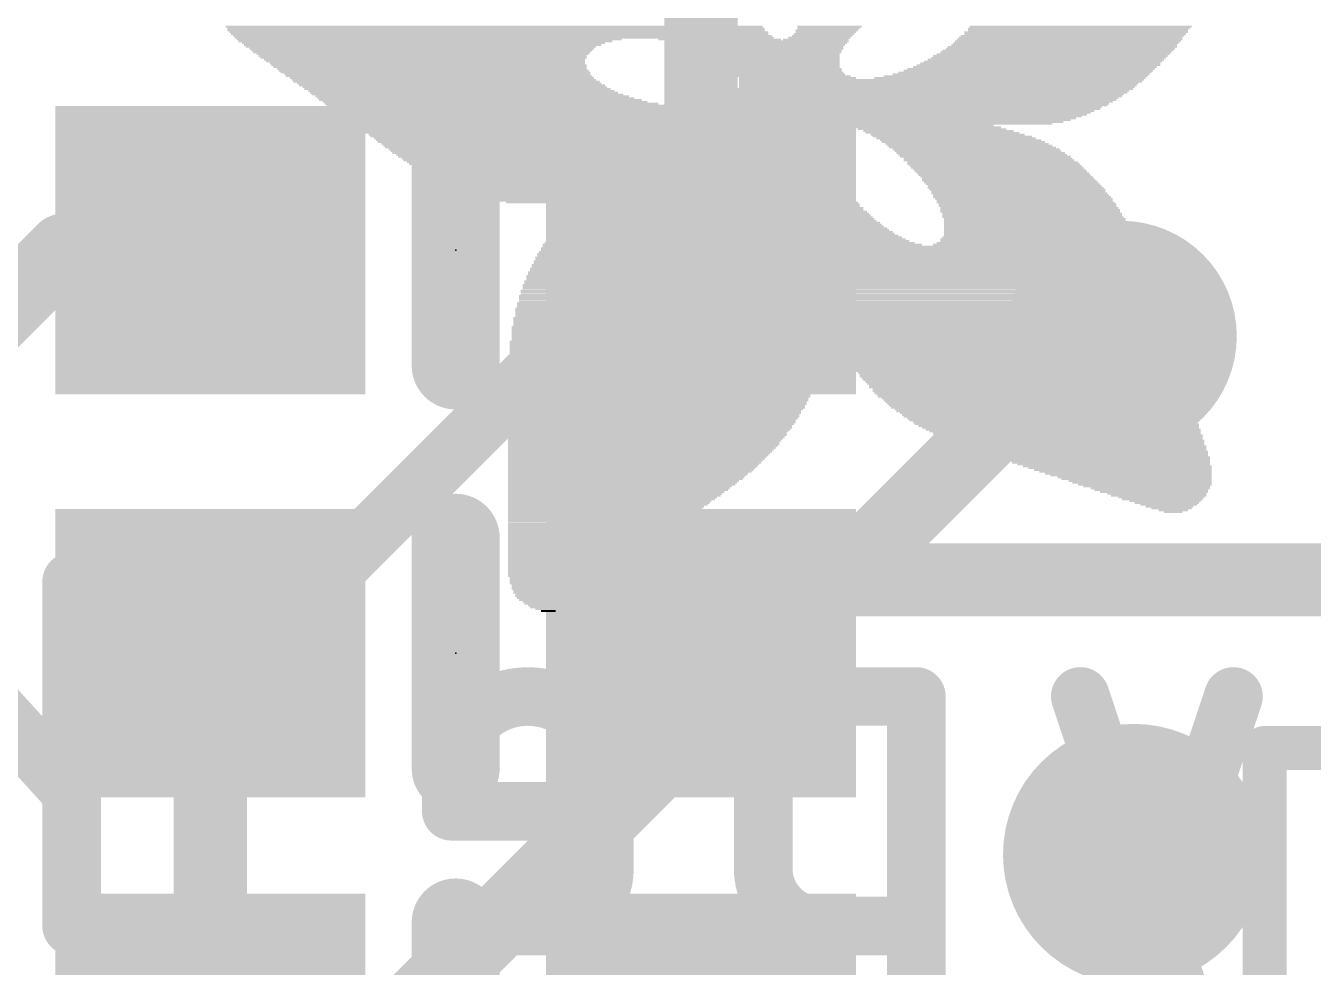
# Model space of a CAD drawing. Extents: x -0.1 to 25.5, y -0.1 to 17.9.
# Drawn here: x 16.354 to 20.815, y 11.23 to 14.494 of the extents above; entities that cross this region are included whole.
import ezdxf

# ---------------------------------------------------------------- set-up
doc = ezdxf.new("R2010")
doc.units = 0
for name, color, linetype in [('1', 12, 'CONTINUOUS'), ('16', 5, 'CONTINUOUS'), ('18', 110, 'CONTINUOUS'), ('21', 40, 'CONTINUOUS'), ('22', 6, 'CONTINUOUS'), ('23', 53, 'CONTINUOUS')]:
    doc.layers.add(name, color=color, linetype=linetype)

# ---------------------------------------------------------------- blocks, each defined once
blk = doc.blocks.new('RECT')
blk.add_solid([(-0.5, -0.5), (0.5, -0.5), (-0.5, 0.5), (0.5, 0.5)])
blk = doc.blocks.new('ROUNDV')
at = {"const_width": 0.5}
blk.add_lwpolyline([(0, -0.25, 1), (0, 0.25, 1), (0, -0.25)], format="xyb", dxfattribs=at)

msp = doc.modelspace()

# ---------------------------------------------------------------- linework, layer by layer
at = {"layer": '1'}
for points, const_width in [([(18.6935, 15.0495), (18.6935, 13.716)], 0.254), ([(16.4855, 13.716), (15.279, 12.5095)], 0.254), ([(16.4855, 13.716), (16.9935, 13.716)], 0.254), ([(18.6935, 13.716), (18.5339, 13.716)], 0.254), ([(18.5339, 13.716), (17.1369, 12.319)], 0.2032), ([(18.6935, 13.716), (18.9919, 13.4176)], 0.2032), ([(18.9919, 13.4176), (20.1498, 13.4176)], 0.2032), ([(18.9475, 12.573), (18.6935, 12.319)], 0.254), ([(21.2862, 12.573), (18.9475, 12.573)], 0.254), ([(16.9935, 10.9855), (16.9935, 12.319)], 0.254), ([(16.9935, 12.319), (17.1369, 12.319)], 0.2032)]:
    msp.add_lwpolyline(points, dxfattribs=dict(at, const_width=const_width))
for points, const_width in [([(16.4855, 13.7795, 1), (16.4855, 13.6525)], 0.127), ([(16.5304, 13.6711, 1), (16.4406, 13.7609)], 0.127), ([(16.9935, 13.6525, 1), (16.9935, 13.7795)], 0.127), ([(18.5339, 13.7795, 1), (18.5339, 13.6525)], 0.127), ([(18.6935, 13.6525, 1), (18.6935, 13.7795)], 0.127), ([(18.5698, 13.6801, 1), (18.498, 13.7519)], 0.1016), ([(18.7294, 13.7519, 1), (18.6576, 13.6801)], 0.1016), ([(18.63, 13.716, 1), (18.757, 13.716)], 0.127), ([(18.9919, 13.4684, 1), (18.9919, 13.3668)], 0.1016), ([(20.1498, 13.3668, 1), (20.1498, 13.4684)], 0.1016), ([(18.956, 13.3816, 1), (19.0279, 13.4535)], 0.1016), ([(18.9475, 12.6365, 1), (18.9475, 12.5095)], 0.127), ([(18.9924, 12.5281, 1), (18.9026, 12.6179)], 0.127), ([(17.057, 12.319, 1), (16.93, 12.319)], 0.127), ([(16.9935, 12.3698, 1), (16.9935, 12.2682)], 0.1016), ([(17.101, 12.3549, 1), (17.1728, 12.2831)], 0.1016), ([(17.1369, 12.2682, 1), (17.1369, 12.3698)], 0.1016), ([(18.6486, 12.3639, 1), (18.7384, 12.2741)], 0.127)]:
    msp.add_lwpolyline(points, format="xyb", dxfattribs=dict(at, const_width=const_width))
at = {"layer": '16', "const_width": 0.254}
for points in [[(20.0216, 13.4176), (16.2473, 9.6433)], [(20.0216, 13.4176), (20.1498, 13.4176)]]:
    msp.add_lwpolyline(points, dxfattribs=at)
at = {"layer": '16', "const_width": 0.127}
for points in [[(20.0216, 13.4811, 1), (20.0216, 13.3541)], [(20.0665, 13.3727, 1), (19.9767, 13.4625)], [(20.1498, 13.3541, 1), (20.1498, 13.4811)]]:
    msp.add_lwpolyline(points, format="xyb", dxfattribs=at)
at = {"layer": '21'}
for points, const_width in [([(22.86, 13.24, 1), (22.86, 17.24, 1), (22.86, 13.24)], 0.2032), ([(17.9197, 14.116, 1), (17.7673, 14.116)], 0.1524), ([(17.7673, 13.316, 1), (17.9197, 13.316)], 0.1524), ([(17.9197, 12.719, 1), (17.7673, 12.719)], 0.1524), ([(20.6841, 11.99, 1), (20.6079, 11.99)], 0.0762), ([(20.646, 12.0281, 1), (20.646, 11.9519)], 0.0762), ([(17.7673, 11.919, 1), (17.9197, 11.919)], 0.1524), ([(17.9197, 11.3855, 1), (17.7673, 11.3855)], 0.1524)]:
    msp.add_lwpolyline(points, format="xyb", dxfattribs=dict(at, const_width=const_width))
for points, const_width in [([(17.8435, 13.316), (17.8435, 14.116)], 0.3048), ([(17.8435, 11.919), (17.8435, 12.719)], 0.3048), ([(20.646, 10.79), (20.646, 11.99)], 0.1524), ([(20.646, 11.99), (23.246, 11.99)], 0.1524), ([(17.8435, 11.3855), (17.8435, 10.5855)], 0.3048)]:
    msp.add_lwpolyline(points, dxfattribs=dict(at, const_width=const_width))
at = {"layer": '22', "const_width": 0.2032}
for points in [[(15.8499, 12.5667), (16.5131, 11.8371)], [(16.5131, 11.3728), (16.5131, 12.5667)], [(19.4395, 12.1687), (19.1079, 12.1687)], [(19.4395, 10.9749), (19.4395, 12.1687)], [(20.4056, 10.9749), (20.0077, 12.1687)], [(20.5383, 12.1687), (20.273, 11.3728)], [(18.9089, 11.9698), (18.9089, 11.5718)], [(17.8284, 11.9034), (17.8284, 11.7708)], [(18.3589, 11.5718), (18.3589, 11.9034)], [(17.8284, 11.7708), (18.3589, 11.7708)], [(17.8284, 11.3728), (18.16, 11.3728)], [(19.1079, 11.3728), (19.4395, 11.3728)]]:
    msp.add_lwpolyline(points, dxfattribs=at)
at = {"layer": '22'}
for points, const_width in [([(16.5639, 12.5667, 1), (16.4623, 12.5667)], 0.1016), ([(18.3589, 11.9034, 1), (17.8284, 11.9034)], 0.2032), ([(19.1079, 12.1687, 0.4142), (18.9089, 11.9698)], 0.2032), ([(19.1079, 12.2195, 1), (19.1079, 12.1179)], 0.1016), ([(19.1079, 12.1179, 1), (19.1079, 12.2195)], 0.1016), ([(19.4903, 12.1687, 1), (19.3887, 12.1687)], 0.1016), ([(19.4395, 12.1179, 1), (19.4395, 12.2195)], 0.1016), ([(20.0559, 12.1848, 1), (19.9595, 12.1527)], 0.1016), ([(20.5864, 12.1527, 1), (20.4901, 12.1848)], 0.1016), ([(18.9597, 11.9698, 1), (18.8581, 11.9698)], 0.1016), ([(17.8792, 11.9034, 1), (17.7776, 11.9034)], 0.1016), ([(18.4097, 11.9034, 1), (18.3081, 11.9034)], 0.1016), ([(18.8581, 11.9698, 1), (18.9597, 11.9697)], 0.1016), ([(16.4755, 11.8029, 1), (16.5507, 11.8713)], 0.1016), ([(17.7776, 11.9034, 1), (17.8792, 11.9034)], 0.1016), ([(18.3081, 11.9034, 1), (18.4097, 11.9034)], 0.1016), ([(17.8284, 11.8216, 1), (17.8284, 11.72)], 0.1016), ([(18.3589, 11.72, 1), (18.3589, 11.8216)], 0.1016), ([(17.7776, 11.7708, 1), (17.8792, 11.7708)], 0.1016), ([(18.16, 11.3728, 0.4142), (18.3589, 11.5718)], 0.2032), ([(18.4097, 11.5718, 1), (18.3081, 11.5718)], 0.1016), ([(18.9089, 11.5718, 0.4142), (19.1079, 11.3728)], 0.2032), ([(18.9597, 11.5718, 1), (18.8581, 11.5718)], 0.1016), ([(18.3081, 11.5718, 1), (18.4097, 11.5718)], 0.1016), ([(18.8581, 11.5718, 1), (18.9597, 11.5718)], 0.1016), ([(17.8284, 11.4237, 1), (17.8284, 11.322)], 0.1016), ([(18.16, 11.4237, 1), (18.16, 11.322)], 0.1016), ([(18.16, 11.322, 1), (18.16, 11.4237)], 0.1016), ([(19.1079, 11.4237, 1), (19.1079, 11.322)], 0.1016), ([(19.1079, 11.322, 1), (19.1079, 11.4237)], 0.1016), ([(19.4395, 11.322, 1), (19.4395, 11.4237)], 0.1016), ([(16.4623, 11.3728, 1), (16.5639, 11.3728)], 0.1016), ([(20.2248, 11.3889, 1), (20.3212, 11.3568)], 0.1016)]:
    msp.add_lwpolyline(points, format="xyb", dxfattribs=dict(at, const_width=const_width))
at = {"layer": '23'}
for p in [(17.8435, 13.716), (17.8435, 12.319)]:
    msp.add_point(p, dxfattribs=at)

# ---------------------------------------------------------------- block references
at = {"layer": '1', "xscale": 1.075, "rotation": 180}
for p in [(16.9935, 13.716), (18.6935, 13.716), (16.9935, 12.319), (18.6935, 12.319)]:
    msp.add_blockref('RECT', p, dxfattribs=at)
at = {"layer": '1', "xscale": 1.075}
for p in [(16.9935, 10.9855), (18.6935, 10.9855)]:
    msp.add_blockref('RECT', p, dxfattribs=at)
at = {"layer": '18'}
for p, xscale, yscale in [((20.1498, 13.4176), 0.8001, 0.8001), ((20.1498, 13.4176), 0.8001, 0.8001), ((20.193, 11.6205), 0.9064, 0.9064), ((20.193, 11.6205), 0.9064, 0.9064)]:
    msp.add_blockref('ROUNDV', p, dxfattribs=dict(at, xscale=xscale, yscale=yscale))
at = {"layer": '22', "rotation": 180}
for p, xscale, yscale in [((17.9769, 14.4907), 1.8605, 0.0064), ((17.9832, 14.4844), 1.8606, 0.0063), ((17.9832, 14.478), 1.8606, 0.0064), ((17.9928, 14.4717), 1.8669, 0.0063), ((17.9959, 14.4653), 1.8606, 0.0064), ((18.0054, 14.459), 1.8669, 0.0063), ((18.0117, 14.4526), 1.8669, 0.0064), ((19.104, 14.4526), 0.2159, 0.0064), ((19.1135, 14.459), 0.2096, 0.0063), ((19.1198, 14.4653), 0.2095, 0.0064), ((19.1262, 14.4717), 0.2096, 0.0063), ((19.1294, 14.478), 0.2159, 0.0064), ((19.1389, 14.4907), 0.2222, 0.0064), ((19.1358, 14.4844), 0.2159, 0.0063), ((19.974, 14.4526), 0.7747, 0.0064), ((19.9803, 14.459), 0.7747, 0.0063), ((19.993, 14.4717), 0.7747, 0.0063), ((19.9898, 14.4653), 0.7684, 0.0064), ((20.0025, 14.4844), 0.7684, 0.0063), ((19.9993, 14.478), 0.762, 0.0064), ((20.0089, 14.4907), 0.7683, 0.0064), ((17.7515, 14.4463), 1.3335, 0.0063), ((17.7387, 14.4399), 1.2954, 0.0064), ((17.7324, 14.4336), 1.2573, 0.0063), ((17.7292, 14.4272), 1.2382, 0.0064), ((17.7229, 14.4209), 1.2129, 0.0063), ((17.726, 14.4145), 1.1938, 0.0064), ((17.7261, 14.4082), 1.1811, 0.0063), ((18.7579, 14.4463), 0.4254, 0.0063), ((18.8976, 14.4399), 0.616, 0.0064), ((18.9103, 14.4336), 0.5778, 0.0063), ((18.9199, 14.4272), 0.5461, 0.0064), ((18.9293, 14.4209), 0.5143, 0.0063), ((18.9357, 14.4145), 0.5016, 0.0064), ((18.9421, 14.4082), 0.4763, 0.0063), ((19.0913, 14.4463), 0.2286, 0.0063), ((19.9294, 14.4082), 0.8001, 0.0063), ((19.939, 14.4145), 0.7938, 0.0064), ((19.9454, 14.4209), 0.7937, 0.0063), ((19.9517, 14.4272), 0.781, 0.0064), ((19.9581, 14.4336), 0.7811, 0.0063), ((19.9644, 14.4399), 0.781, 0.0064), ((19.9708, 14.4463), 0.7811, 0.0063), ((17.726, 14.4018), 1.1684, 0.0064), ((17.7292, 14.3955), 1.1494, 0.0063), ((17.7292, 14.3891), 1.1366, 0.0064), ((17.7324, 14.3828), 1.1303, 0.0063), ((17.7355, 14.3764), 1.1113, 0.0064), ((17.7387, 14.3701), 1.1049, 0.0063), ((17.7451, 14.3637), 1.0922, 0.0064), ((18.9484, 14.4018), 0.4636, 0.0064), ((18.9548, 14.3955), 0.4381, 0.0063), ((18.9579, 14.3891), 0.4318, 0.0064), ((18.9642, 14.3828), 0.4191, 0.0063), ((18.9706, 14.3764), 0.4064, 0.0064), ((18.9738, 14.3701), 0.4, 0.0063), ((18.9802, 14.3637), 0.3873, 0.0064), ((19.8692, 14.3637), 0.8319, 0.0064), ((19.8787, 14.3701), 0.8255, 0.0063), ((19.8882, 14.3764), 0.8192, 0.0064), ((19.8977, 14.3828), 0.8128, 0.0063), ((19.9041, 14.3891), 0.8128, 0.0064), ((19.9136, 14.3955), 0.8064, 0.0063), ((19.9231, 14.4018), 0.8001, 0.0064), ((17.7514, 14.3574), 1.0922, 0.0063), ((17.7546, 14.351), 1.0858, 0.0064), ((17.761, 14.3447), 1.0731, 0.0063), ((17.7673, 14.3383), 1.0732, 0.0064), ((17.7736, 14.332), 1.0731, 0.0063), ((17.78, 14.3256), 1.0604, 0.0064), ((17.7864, 14.3193), 1.0605, 0.0063), ((18.9833, 14.3574), 0.381, 0.0063), ((18.9865, 14.351), 0.3746, 0.0064), ((18.9929, 14.3447), 0.3747, 0.0063), ((18.9961, 14.3383), 0.3683, 0.0064), ((18.9992, 14.332), 0.3746, 0.0063), ((19.0055, 14.3256), 0.3747, 0.0064), ((19.0151, 14.3193), 0.3937, 0.0063), ((19.7834, 14.3193), 0.9144, 0.0063), ((19.8025, 14.3256), 0.889, 0.0064), ((19.8152, 14.332), 0.8763, 0.0063), ((19.8279, 14.3383), 0.8636, 0.0064), ((19.8374, 14.3447), 0.8572, 0.0063), ((19.8501, 14.351), 0.8446, 0.0064), ((19.8628, 14.3574), 0.8446, 0.0063), ((17.7959, 14.3129), 1.0541, 0.0064), ((17.8023, 14.3066), 1.0541, 0.0063), ((17.8117, 14.3002), 1.0605, 0.0064), ((17.8212, 14.2939), 1.0541, 0.0063), ((17.8308, 14.2875), 1.0604, 0.0064), ((17.8404, 14.2812), 1.0541, 0.0063), ((17.8498, 14.2748), 1.0605, 0.0064), ((19.504, 14.2748), 1.3716, 0.0064), ((19.0278, 14.3129), 0.4064, 0.0064), ((19.5263, 14.3066), 1.4033, 0.0063), ((19.5231, 14.3002), 1.397, 0.0064), ((19.5168, 14.2939), 1.3843, 0.0063), ((19.5104, 14.2812), 1.3716, 0.0063), ((19.5136, 14.2875), 1.3779, 0.0064), ((19.7644, 14.3129), 0.9398, 0.0064), ((17.8626, 14.2685), 1.0605, 0.0063), ((17.8721, 14.2621), 1.0668, 0.0064), ((17.8848, 14.2558), 1.0795, 0.0063), ((17.9007, 14.2494), 1.0859, 0.0064), ((17.9134, 14.2431), 1.0985, 0.0063), ((17.9292, 14.2367), 1.1176, 0.0064), ((17.9451, 14.2304), 1.124, 0.0063), ((19.4374, 14.2304), 1.3653, 0.0063), ((19.4501, 14.2367), 1.3653, 0.0064), ((19.4627, 14.2431), 1.3525, 0.0063), ((19.4723, 14.2494), 1.3589, 0.0064), ((19.4818, 14.2558), 1.3526, 0.0063), ((19.4914, 14.2621), 1.3589, 0.0064), ((19.4977, 14.2685), 1.3589, 0.0063), ((17.9673, 14.224), 1.1557, 0.0064), ((17.9959, 14.2177), 1.2002, 0.0063), ((18.7452, 14.2113), 2.6734, 0.0064), ((18.7452, 14.205), 2.6606, 0.0063), ((18.7421, 14.1986), 2.6289, 0.0064), ((18.7388, 14.1923), 2.6099, 0.0063), ((18.7388, 14.1859), 2.5845, 0.0064), ((19.3897, 14.2177), 1.4224, 0.0063), ((19.4152, 14.224), 1.3843, 0.0064), ((18.7325, 14.1796), 2.559, 0.0063), ((18.7262, 14.1732), 2.5337, 0.0064), ((18.723, 14.1669), 2.5019, 0.0063), ((18.7135, 14.1605), 2.4701, 0.0064), ((18.6975, 14.1542), 2.4257, 0.0063), ((18.6023, 14.1478), 2.2098, 0.0064), ((18.3325, 14.1415), 1.6573, 0.0063), ((19.4723, 14.1415), 0.5207, 0.0063), ((18.3293, 14.1351), 1.6383, 0.0064), ((18.3325, 14.1288), 1.6193, 0.0063), ((18.3325, 14.1224), 1.6065, 0.0064), ((18.3388, 14.1161), 1.5938, 0.0063), ((18.3388, 14.1097), 1.5812, 0.0064), ((18.3452, 14.1034), 1.5685, 0.0063), ((18.2245, 14.097), 1.3144, 0.0064), ((19.0246, 14.097), 0.2096, 0.0064), ((19.4945, 14.1351), 0.5144, 0.0064), ((19.5168, 14.1288), 0.5207, 0.0063), ((19.5294, 14.1224), 0.5334, 0.0064), ((19.5485, 14.1161), 0.5334, 0.0063), ((19.5644, 14.1097), 0.5525, 0.0064), ((19.577, 14.1034), 0.5525, 0.0063), ((19.5929, 14.097), 0.5588, 0.0064), ((18.2182, 14.0907), 1.2891, 0.0063), ((18.2182, 14.0843), 1.2637, 0.0064), ((18.2182, 14.078), 1.2509, 0.0063), ((18.215, 14.0716), 1.2319, 0.0064), ((18.2182, 14.0653), 1.2129, 0.0063), ((18.2182, 14.0589), 1.2001, 0.0064), ((18.2182, 14.0526), 1.1875, 0.0063), ((19.031, 14.0907), 0.1969, 0.0063), ((19.031, 14.0843), 0.1841, 0.0064), ((19.0373, 14.078), 0.1842, 0.0063), ((19.0373, 14.0716), 0.1842, 0.0064), ((19.0405, 14.0653), 0.1778, 0.0063), ((19.0405, 14.0589), 0.1778, 0.0064), ((19.0436, 14.0526), 0.1715, 0.0063), ((19.6025, 14.0907), 0.5651, 0.0063), ((19.6151, 14.0843), 0.5651, 0.0064), ((19.6247, 14.078), 0.5715, 0.0063), ((19.6342, 14.0716), 0.5778, 0.0064), ((19.6469, 14.0653), 0.5778, 0.0063), ((19.6532, 14.0589), 0.5779, 0.0064), ((19.6628, 14.0526), 0.5842, 0.0063), ((18.2213, 14.0462), 1.1684, 0.0064), ((18.2214, 14.0399), 1.1557, 0.0063), ((18.2245, 14.0335), 1.1366, 0.0064), ((18.2245, 14.0272), 1.124, 0.0063), ((18.2277, 14.0208), 1.1049, 0.0064), ((18.2277, 14.0145), 1.0922, 0.0063), ((18.2309, 14.0081), 1.0731, 0.0064), ((19.0468, 14.0462), 0.1778, 0.0064), ((19.0468, 14.0399), 0.1778, 0.0063), ((19.0468, 14.0335), 0.1778, 0.0064), ((19.0468, 14.0272), 0.1778, 0.0063), ((19.05, 14.0208), 0.1842, 0.0064), ((19.05, 14.0145), 0.1842, 0.0063), ((19.0532, 14.0081), 0.1905, 0.0064), ((19.6691, 14.0462), 0.5842, 0.0064), ((19.6787, 14.0399), 0.5905, 0.0063), ((19.6913, 14.0272), 0.5905, 0.0063), ((19.6882, 14.0335), 0.5842, 0.0064), ((19.7041, 14.0208), 0.5905, 0.0064), ((19.7073, 14.0145), 0.5969, 0.0063), ((19.7136, 14.0081), 0.5969, 0.0064), ((18.234, 14.0018), 1.0668, 0.0063), ((18.2372, 13.9954), 1.0478, 0.0064), ((18.2372, 13.9891), 1.035, 0.0063), ((18.2404, 13.9827), 1.016, 0.0064), ((18.2468, 13.9764), 1.0033, 0.0063), ((18.2499, 13.97), 0.9842, 0.0064), ((18.2531, 13.9637), 0.9652, 0.0063), ((19.0595, 13.9827), 0.2032, 0.0064), ((19.0595, 13.9764), 0.2032, 0.0063), ((19.0627, 13.97), 0.2096, 0.0064), ((19.0532, 14.0018), 0.1905, 0.0063), ((19.0564, 13.9954), 0.1969, 0.0064), ((19.0564, 13.9891), 0.1969, 0.0063), ((19.0659, 13.9637), 0.2159, 0.0063), ((19.72, 14.0018), 0.5969, 0.0063), ((19.7263, 13.9954), 0.5969, 0.0064), ((19.7326, 13.9891), 0.5969, 0.0063), ((19.739, 13.9827), 0.5969, 0.0064), ((19.7454, 13.9764), 0.5969, 0.0063), ((19.7517, 13.97), 0.5969, 0.0064), ((19.7581, 13.9637), 0.5969, 0.0063), ((18.2563, 13.9573), 0.9589, 0.0064), ((18.2626, 13.951), 0.9334, 0.0063), ((18.269, 13.9446), 0.9207, 0.0064), ((18.0912, 13.9383), 0.5397, 0.0063), ((18.0912, 13.9319), 0.5143, 0.0064), ((18.0943, 13.9256), 0.4826, 0.0063), ((18.0912, 13.9192), 0.4509, 0.0064), ((18.5293, 13.9192), 0.362, 0.0064), ((18.5388, 13.9256), 0.3556, 0.0063), ((18.5451, 13.9319), 0.3429, 0.0064), ((18.5516, 13.9383), 0.3429, 0.0063), ((19.0722, 13.9256), 0.254, 0.0063), ((19.0754, 13.9192), 0.2604, 0.0064), ((19.0659, 13.951), 0.2286, 0.0063), ((19.0691, 13.9446), 0.2349, 0.0064), ((19.0691, 13.9383), 0.2349, 0.0063), ((19.0723, 13.9319), 0.2413, 0.0064), ((19.0659, 13.9573), 0.2159, 0.0064), ((19.7612, 13.9573), 0.6032, 0.0064), ((19.7675, 13.951), 0.6033, 0.0063), ((19.7739, 13.9446), 0.6032, 0.0064), ((19.7834, 13.9319), 0.6096, 0.0064), ((19.7803, 13.9383), 0.6033, 0.0063), ((19.7898, 13.9256), 0.6096, 0.0063), ((19.793, 13.9192), 0.6033, 0.0064), ((18.0912, 13.9129), 0.4127, 0.0063), ((18.0912, 13.9065), 0.3747, 0.0064), ((18.0912, 13.9002), 0.3365, 0.0063), ((18.0944, 13.8938), 0.2921, 0.0064), ((18.0975, 13.8875), 0.235, 0.0063), ((18.0975, 13.8811), 0.1588, 0.0064), ((18.488, 13.8748), 0.4064, 0.0063), ((18.4944, 13.8811), 0.3937, 0.0064), ((18.5008, 13.8875), 0.3937, 0.0063), ((18.5039, 13.8938), 0.3874, 0.0064), ((18.5134, 13.9002), 0.381, 0.0063), ((18.5166, 13.9065), 0.3746, 0.0064), ((18.5262, 13.9129), 0.3683, 0.0063), ((19.0849, 13.8811), 0.3048, 0.0064), ((19.0881, 13.8748), 0.3112, 0.0063), ((19.0786, 13.9002), 0.2794, 0.0063), ((19.0817, 13.8938), 0.2857, 0.0064), ((19.0849, 13.8875), 0.2921, 0.0063), ((19.0785, 13.9065), 0.2667, 0.0064), ((19.0754, 13.9129), 0.2604, 0.0063), ((19.7961, 13.9129), 0.6096, 0.0063), ((19.8056, 13.9002), 0.6159, 0.0063), ((19.8025, 13.9065), 0.6096, 0.0064), ((19.812, 13.8938), 0.616, 0.0064), ((19.8152, 13.8875), 0.6096, 0.0063), ((19.8184, 13.8811), 0.6159, 0.0064), ((19.8247, 13.8748), 0.616, 0.0063), ((18.45, 13.8303), 0.4445, 0.0064), ((18.4531, 13.8367), 0.4382, 0.0063), ((18.4626, 13.843), 0.4318, 0.0064), ((18.4658, 13.8494), 0.4254, 0.0063), ((18.4689, 13.8557), 0.4191, 0.0064), ((18.4754, 13.862), 0.4191, 0.0063), ((18.4817, 13.8684), 0.4064, 0.0064), ((19.1008, 13.8303), 0.3746, 0.0064), ((19.0977, 13.8367), 0.3683, 0.0063), ((19.0976, 13.843), 0.3556, 0.0064), ((19.0945, 13.8494), 0.3493, 0.0063), ((19.0913, 13.862), 0.3302, 0.0063), ((19.0913, 13.8557), 0.3302, 0.0064), ((19.0881, 13.8684), 0.3112, 0.0064), ((19.8247, 13.8684), 0.616, 0.0064), ((19.8311, 13.862), 0.6159, 0.0063), ((19.8343, 13.8557), 0.6223, 0.0064), ((19.8343, 13.8494), 0.6223, 0.0063), ((19.8406, 13.843), 0.6223, 0.0064), ((19.8406, 13.8367), 0.6223, 0.0063), ((19.8438, 13.8303), 0.6287, 0.0064), ((18.4245, 13.7922), 0.4699, 0.0064), ((18.4245, 13.7858), 0.4699, 0.0063), ((18.4277, 13.7986), 0.4636, 0.0063), ((18.434, 13.8049), 0.4635, 0.0064), ((18.4372, 13.8113), 0.4572, 0.0063), ((18.4404, 13.8176), 0.4508, 0.0064), ((18.4468, 13.8239), 0.4509, 0.0063), ((19.1167, 13.7858), 0.4572, 0.0063), ((19.1166, 13.7922), 0.4445, 0.0064), ((19.1103, 13.7986), 0.4318, 0.0063), ((19.1072, 13.8113), 0.4127, 0.0063), ((19.1104, 13.8049), 0.4191, 0.0064), ((19.1008, 13.8239), 0.3874, 0.0063), ((19.104, 13.8176), 0.3937, 0.0064), ((19.8501, 13.8239), 0.6286, 0.0063), ((19.8501, 13.8176), 0.6286, 0.0064), ((19.8533, 13.8113), 0.635, 0.0063), ((19.8533, 13.8049), 0.635, 0.0064), ((19.8565, 13.7986), 0.6413, 0.0063), ((19.8565, 13.7922), 0.6413, 0.0064), ((19.8597, 13.7858), 0.6477, 0.0063), ((18.3992, 13.7414), 0.4953, 0.0064), ((18.4055, 13.7477), 0.4953, 0.0063), ((18.4087, 13.7605), 0.4889, 0.0063), ((18.4087, 13.7541), 0.4889, 0.0064), ((18.4118, 13.7668), 0.4826, 0.0064), ((18.415, 13.7732), 0.4762, 0.0063), ((18.4214, 13.7795), 0.4763, 0.0064), ((19.1485, 13.7414), 0.5715, 0.0064), ((19.1357, 13.7541), 0.5334, 0.0064), ((19.1421, 13.7477), 0.5461, 0.0063), ((19.1326, 13.7605), 0.5143, 0.0063), ((19.123, 13.7732), 0.4826, 0.0063), ((19.1294, 13.7668), 0.4953, 0.0064), ((19.123, 13.7795), 0.4699, 0.0064), ((19.8565, 13.7414), 0.6921, 0.0064), ((19.8628, 13.7477), 0.6794, 0.0063), ((19.8597, 13.7541), 0.6731, 0.0064), ((19.8628, 13.7605), 0.6668, 0.0063), ((19.8628, 13.7795), 0.654, 0.0064), ((19.8628, 13.7732), 0.654, 0.0063), ((19.866, 13.7668), 0.6604, 0.0064), ((18.3864, 13.7033), 0.5207, 0.0064), ((18.3864, 13.697), 0.5207, 0.0063), ((18.3896, 13.7096), 0.5144, 0.0063), ((18.3928, 13.7224), 0.508, 0.0063), ((18.3928, 13.716), 0.508, 0.0064), ((18.3959, 13.7351), 0.5017, 0.0063), ((18.3959, 13.7287), 0.5017, 0.0064), ((19.5263, 13.697), 1.3907, 0.0063), ((19.5295, 13.7096), 1.3843, 0.0063), ((19.5295, 13.7033), 1.3843, 0.0064), ((19.5294, 13.716), 1.3716, 0.0064), ((19.5326, 13.7224), 1.3652, 0.0063), ((19.1579, 13.7351), 0.6033, 0.0063), ((19.5326, 13.7287), 1.3526, 0.0064), ((19.8533, 13.7351), 0.7112, 0.0063), ((18.3769, 13.6525), 0.5524, 0.0064), ((18.3769, 13.6652), 0.5398, 0.0064), ((18.3801, 13.6589), 0.5461, 0.0063), ((18.3801, 13.6779), 0.5334, 0.0064), ((18.3801, 13.6715), 0.5334, 0.0063), ((18.3833, 13.6906), 0.5271, 0.0064), ((18.3833, 13.6843), 0.5271, 0.0063), ((19.5136, 13.6525), 1.4541, 0.0064), ((19.5136, 13.6589), 1.4415, 0.0063), ((19.5168, 13.6652), 1.4351, 0.0064), ((19.5199, 13.6715), 1.4288, 0.0063), ((19.5231, 13.6779), 1.4224, 0.0064), ((19.5231, 13.6843), 1.4097, 0.0063), ((19.5263, 13.6906), 1.4033, 0.0064), ((19.1675, 13.6081), 2.1717, 0.0063), ((18.3864, 13.6144), 0.5969, 0.0064), ((18.3769, 13.6271), 0.5778, 0.0064), ((18.3801, 13.6208), 0.5842, 0.0063), ((18.3769, 13.6398), 0.5652, 0.0064), ((18.3769, 13.6334), 0.5652, 0.0063), ((18.3769, 13.6462), 0.5524, 0.0063), ((19.4882, 13.6144), 1.5303, 0.0064), ((19.4945, 13.6208), 1.505, 0.0063), ((19.5008, 13.6271), 1.4923, 0.0064), ((19.504, 13.6334), 1.4859, 0.0063), ((19.5104, 13.6398), 1.4732, 0.0064), ((19.5104, 13.6462), 1.4605, 0.0063), ((19.1675, 13.5763), 2.1971, 0.0064), ((19.1675, 13.57), 2.1971, 0.0063), ((19.1675, 13.5636), 2.1971, 0.0064), ((19.1675, 13.5953), 2.1844, 0.0063), ((19.1675, 13.589), 2.1844, 0.0064), ((19.1675, 13.5827), 2.1844, 0.0063), ((19.1675, 13.6017), 2.1717, 0.0064), ((18.5864, 13.5319), 1.0605, 0.0063), ((18.5864, 13.5255), 1.0605, 0.0064), ((18.5864, 13.5191), 1.0605, 0.0063), ((18.5897, 13.5572), 1.0541, 0.0063), ((18.5897, 13.5509), 1.0541, 0.0064), ((18.5897, 13.5446), 1.0541, 0.0063), ((18.5897, 13.5382), 1.0541, 0.0064), ((19.6977, 13.5572), 1.1494, 0.0063), ((19.6977, 13.5509), 1.1494, 0.0064), ((19.7009, 13.5446), 1.143, 0.0063), ((19.7041, 13.5382), 1.1493, 0.0064), ((19.7041, 13.5319), 1.1493, 0.0063), ((19.7072, 13.5255), 1.143, 0.0064), ((19.7104, 13.5191), 1.1494, 0.0063), ((18.5832, 13.4811), 1.0795, 0.0063), ((18.5832, 13.4747), 1.0795, 0.0064), ((18.5832, 13.4684), 1.0795, 0.0063), ((18.5833, 13.5128), 1.0668, 0.0064), ((18.5833, 13.5065), 1.0668, 0.0063), ((18.5833, 13.5001), 1.0668, 0.0064), ((18.5864, 13.4938), 1.0731, 0.0063), ((18.5864, 13.4874), 1.0731, 0.0064), ((19.7104, 13.5128), 1.1494, 0.0064), ((19.7104, 13.5065), 1.1494, 0.0063), ((19.7168, 13.5001), 1.1493, 0.0064), ((19.7168, 13.4938), 1.1493, 0.0063), ((19.7168, 13.4874), 1.1493, 0.0064), ((19.7231, 13.4811), 1.1494, 0.0063), ((19.7231, 13.4747), 1.1494, 0.0064), ((19.7231, 13.4684), 1.1494, 0.0063), ((18.5801, 13.4493), 1.0858, 0.0064), ((18.5801, 13.443), 1.0858, 0.0063), ((18.5801, 13.4366), 1.0858, 0.0064), ((18.5801, 13.4303), 1.0858, 0.0063), ((18.5801, 13.4239), 1.0858, 0.0064), ((18.5832, 13.462), 1.0795, 0.0064), ((18.5832, 13.4557), 1.0795, 0.0063), ((19.7263, 13.462), 1.1557, 0.0064), ((19.7294, 13.4557), 1.1493, 0.0063), ((19.7294, 13.4493), 1.1493, 0.0064), ((19.7326, 13.443), 1.1557, 0.0063), ((19.7358, 13.4366), 1.1494, 0.0064), ((19.7358, 13.4303), 1.1494, 0.0063), ((19.739, 13.4239), 1.1557, 0.0064), ((18.5738, 13.3985), 1.0859, 0.0064), ((18.5738, 13.3922), 1.0859, 0.0063), ((18.5738, 13.3858), 1.0859, 0.0064), ((18.5738, 13.3795), 1.0859, 0.0063), ((18.5801, 13.4176), 1.0858, 0.0063), ((18.5801, 13.4112), 1.0858, 0.0064), ((18.5801, 13.4049), 1.0858, 0.0063), ((19.7422, 13.4176), 1.1493, 0.0063), ((19.7422, 13.4112), 1.1493, 0.0064), ((19.7485, 13.4049), 1.1494, 0.0063), ((19.7485, 13.3985), 1.1494, 0.0064), ((19.7485, 13.3922), 1.1494, 0.0063), ((19.7549, 13.3858), 1.1493, 0.0064), ((19.7549, 13.3795), 1.1493, 0.0063), ((18.5738, 13.3731), 1.0859, 0.0064), ((18.5738, 13.3668), 1.0859, 0.0063), ((18.5738, 13.3604), 1.0859, 0.0064), ((18.5738, 13.3541), 1.0859, 0.0063), ((18.5738, 13.3477), 1.0859, 0.0064), ((18.5706, 13.3414), 1.0795, 0.0063), ((18.5706, 13.335), 1.0795, 0.0064), ((19.758, 13.3731), 1.143, 0.0064), ((19.7612, 13.3668), 1.1494, 0.0063), ((19.7644, 13.3604), 1.143, 0.0064), ((19.7644, 13.3541), 1.143, 0.0063), ((19.7707, 13.3477), 1.143, 0.0064), ((19.7739, 13.3414), 1.1366, 0.0063), ((19.7739, 13.335), 1.1366, 0.0064), ((18.5674, 13.3287), 1.0858, 0.0063), ((18.5674, 13.3223), 1.0858, 0.0064), ((18.5643, 13.316), 1.0795, 0.0063), ((18.5643, 13.3096), 1.0795, 0.0064), ((18.5643, 13.3033), 1.0795, 0.0063), ((18.5643, 13.2969), 1.0795, 0.0064), ((18.5643, 13.2906), 1.0795, 0.0063), ((19.7803, 13.3287), 1.1367, 0.0063), ((19.7803, 13.3223), 1.1367, 0.0064), ((19.7835, 13.316), 1.1303, 0.0063), ((19.7898, 13.3096), 1.1303, 0.0064), ((19.7898, 13.3033), 1.1303, 0.0063), ((19.793, 13.2969), 1.1239, 0.0064), ((19.7993, 13.2906), 1.124, 0.0063), ((18.5579, 13.2715), 1.0668, 0.0064), ((18.5579, 13.2652), 1.0668, 0.0063), ((18.5579, 13.2588), 1.0668, 0.0064), ((18.5579, 13.2525), 1.0668, 0.0063), ((18.5547, 13.2461), 1.0604, 0.0064), ((18.5611, 13.2842), 1.0731, 0.0064), ((18.5611, 13.2779), 1.0731, 0.0063), ((19.8025, 13.2842), 1.1176, 0.0064), ((19.8025, 13.2779), 1.1176, 0.0063), ((19.8088, 13.2715), 1.1176, 0.0064), ((19.812, 13.2652), 1.1112, 0.0063), ((19.8152, 13.2588), 1.1049, 0.0064), ((19.8216, 13.2525), 1.1049, 0.0063), ((19.8247, 13.2461), 1.0986, 0.0064), ((18.5547, 13.2398), 1.0604, 0.0063), ((18.5483, 13.2144), 1.0477, 0.0063), ((18.5483, 13.208), 1.0477, 0.0064), ((18.5452, 13.2017), 1.0414, 0.0063), ((18.5516, 13.2334), 1.0541, 0.0064), ((18.5516, 13.2271), 1.0541, 0.0063), ((18.5516, 13.2207), 1.0541, 0.0064), ((19.8247, 13.2398), 1.0986, 0.0063), ((19.8311, 13.2334), 1.0859, 0.0064), ((19.8342, 13.2271), 1.0922, 0.0063), ((19.8374, 13.2207), 1.0858, 0.0064), ((19.8438, 13.2144), 1.0859, 0.0063), ((19.8469, 13.208), 1.0795, 0.0064), ((19.8533, 13.2017), 1.0668, 0.0063), ((18.5452, 13.1953), 1.0414, 0.0064), ((18.542, 13.189), 1.035, 0.0063), ((18.542, 13.1826), 1.035, 0.0064), ((18.5357, 13.1636), 1.0223, 0.0063), ((18.5325, 13.1572), 1.016, 0.0064), ((18.5389, 13.1763), 1.0287, 0.0063), ((18.5389, 13.1699), 1.0287, 0.0064), ((19.8565, 13.1953), 1.0605, 0.0064), ((19.8628, 13.189), 1.0604, 0.0063), ((19.866, 13.1826), 1.0541, 0.0064), ((19.8724, 13.1763), 1.0541, 0.0063), ((19.8755, 13.1699), 1.0478, 0.0064), ((19.8819, 13.1636), 1.0351, 0.0063), ((19.885, 13.1572), 1.0287, 0.0064), ((18.5325, 13.1509), 1.016, 0.0063), ((18.5293, 13.1445), 1.0096, 0.0064), ((18.5293, 13.1382), 1.0096, 0.0063), ((18.5262, 13.1318), 1.0033, 0.0064), ((18.5198, 13.1128), 0.9906, 0.0063), ((18.523, 13.1255), 0.9969, 0.0063), ((18.523, 13.1191), 0.9969, 0.0064), ((19.8946, 13.1509), 1.0223, 0.0063), ((19.8977, 13.1445), 1.016, 0.0064), ((19.9041, 13.1382), 1.016, 0.0063), ((19.9105, 13.1318), 1.0033, 0.0064), ((19.9136, 13.1255), 0.997, 0.0063), ((19.92, 13.1191), 0.9843, 0.0064), ((19.9263, 13.1128), 0.9842, 0.0063), ((18.5166, 13.1064), 0.9842, 0.0064), ((18.5166, 13.1001), 0.9842, 0.0063), ((18.5102, 13.0874), 0.9715, 0.0063), ((18.5071, 13.081), 0.9652, 0.0064), ((18.5071, 13.0747), 0.9652, 0.0063), ((18.5039, 13.0683), 0.9588, 0.0064), ((18.5135, 13.0937), 0.9779, 0.0064), ((19.9327, 13.1064), 0.9715, 0.0064), ((19.939, 13.1001), 0.9588, 0.0063), ((19.9486, 13.0937), 0.9525, 0.0064), ((19.9549, 13.0874), 0.9398, 0.0063), ((19.9612, 13.081), 0.9271, 0.0064), ((19.9708, 13.0747), 0.9207, 0.0063), ((19.9771, 13.0683), 0.908, 0.0064), ((18.4976, 13.0556), 0.9461, 0.0064), ((18.4944, 13.0493), 0.9398, 0.0063), ((18.4944, 13.0429), 0.9398, 0.0064), ((18.4912, 13.0366), 0.9334, 0.0063), ((18.4881, 13.0302), 0.9271, 0.0064), ((18.5008, 13.062), 0.9525, 0.0063), ((18.4849, 13.0239), 0.9207, 0.0063), ((19.9835, 13.062), 0.8953, 0.0063), ((19.993, 13.0556), 0.889, 0.0064), ((20.0025, 13.0493), 0.87, 0.0063), ((20.0089, 13.0429), 0.8573, 0.0064), ((20.0216, 13.0366), 0.8445, 0.0063), ((20.0311, 13.0302), 0.8255, 0.0064), ((20.0406, 13.0239), 0.8064, 0.0063), ((18.4817, 13.0175), 0.9144, 0.0064), ((18.4785, 13.0112), 0.908, 0.0063), ((18.4721, 12.9985), 0.8953, 0.0063), ((18.469, 12.9921), 0.889, 0.0064), ((18.4658, 12.9858), 0.8826, 0.0063), ((18.4754, 13.0048), 0.9017, 0.0064), ((18.4627, 12.9794), 0.8763, 0.0064), ((20.0533, 13.0175), 0.7938, 0.0064), ((20.0629, 13.0112), 0.7747, 0.0063), ((20.0724, 13.0048), 0.7557, 0.0064), ((20.0851, 12.9985), 0.7429, 0.0063), ((20.0946, 12.9921), 0.7239, 0.0064), ((20.1041, 12.9858), 0.7048, 0.0063), ((20.1136, 12.9794), 0.6858, 0.0064), ((18.4595, 12.9731), 0.8699, 0.0063), ((18.4563, 12.9667), 0.8636, 0.0064), ((18.4531, 12.9604), 0.8572, 0.0063), ((18.45, 12.954), 0.8509, 0.0064), ((18.4468, 12.9477), 0.8445, 0.0063), ((18.4404, 12.9413), 0.8318, 0.0064), ((18.4373, 12.935), 0.8255, 0.0063), ((20.1232, 12.9731), 0.6667, 0.0063), ((20.1359, 12.9667), 0.6541, 0.0064), ((20.1454, 12.9604), 0.635, 0.0063), ((20.1549, 12.954), 0.616, 0.0064), ((20.1645, 12.9477), 0.5969, 0.0063), ((20.174, 12.9413), 0.5779, 0.0064), ((20.1835, 12.935), 0.5588, 0.0063), ((18.4245, 12.9159), 0.8001, 0.0064), ((18.434, 12.9286), 0.8191, 0.0064), ((18.4309, 12.9223), 0.8128, 0.0063), ((18.4214, 12.9096), 0.7937, 0.0063), ((18.4182, 12.9032), 0.7874, 0.0064), ((18.4119, 12.8969), 0.7747, 0.0063), ((18.4087, 12.8905), 0.7683, 0.0064), ((20.1962, 12.9286), 0.5334, 0.0064), ((20.2026, 12.9223), 0.5207, 0.0063), ((20.2153, 12.9159), 0.4953, 0.0064), ((20.2216, 12.9096), 0.4826, 0.0063), ((20.2311, 12.9032), 0.4636, 0.0064), ((20.2375, 12.8969), 0.4381, 0.0063), ((20.2502, 12.8905), 0.4127, 0.0064), ((18.3864, 12.8588), 0.7239, 0.0063), ((18.4055, 12.8841), 0.762, 0.0063), ((18.3959, 12.8715), 0.7429, 0.0063), ((18.3928, 12.8651), 0.7366, 0.0064), ((18.3833, 12.8524), 0.7175, 0.0064), ((18.3769, 12.846), 0.7048, 0.0063), ((18.3992, 12.8778), 0.7493, 0.0064), ((20.2534, 12.8841), 0.3937, 0.0063), ((20.2629, 12.8778), 0.3747, 0.0064), ((20.2723, 12.8715), 0.3429, 0.0063), ((20.2787, 12.8651), 0.3302, 0.0064), ((20.2883, 12.8588), 0.2985, 0.0063), ((20.2914, 12.8524), 0.2794, 0.0064), ((20.301, 12.846), 0.2477, 0.0063), ((18.3483, 12.8016), 0.6477, 0.0064), ((18.3738, 12.8397), 0.6985, 0.0064), ((18.3706, 12.8334), 0.6921, 0.0063), ((18.3642, 12.827), 0.6794, 0.0064), ((18.3578, 12.8143), 0.6667, 0.0064), ((18.3515, 12.8079), 0.654, 0.0063), ((18.3611, 12.8207), 0.6731, 0.0063), ((20.3073, 12.8397), 0.2222, 0.0064), ((20.3137, 12.8334), 0.1969, 0.0063), ((20.3169, 12.827), 0.1651, 0.0064), ((20.3232, 12.8207), 0.1397, 0.0063), ((20.3295, 12.8143), 0.1016, 0.0064), ((20.3296, 12.8079), 0.0635, 0.0063), ((18.3452, 12.7953), 0.6413, 0.0063), ((18.3388, 12.7889), 0.6286, 0.0064), ((18.3357, 12.7826), 0.6223, 0.0063), ((18.3293, 12.7762), 0.6096, 0.0064), ((18.3261, 12.7698), 0.6032, 0.0063), ((18.3166, 12.7572), 0.5842, 0.0063), ((18.323, 12.7635), 0.5969, 0.0064), ((18.3102, 12.7445), 0.5715, 0.0063), ((18.3134, 12.7508), 0.5778, 0.0064), ((18.3039, 12.7381), 0.5588, 0.0064), ((18.3007, 12.7317), 0.5524, 0.0063), ((18.2976, 12.7254), 0.5461, 0.0064), ((18.2912, 12.7191), 0.5334, 0.0063), ((18.288, 12.7127), 0.527, 0.0064), ((18.2785, 12.7), 0.508, 0.0064), ((18.2753, 12.6936), 0.5016, 0.0063), ((18.269, 12.6873), 0.4889, 0.0064), ((18.2658, 12.681), 0.4826, 0.0063), ((18.2626, 12.6746), 0.4762, 0.0064), ((18.2563, 12.6683), 0.4635, 0.0063), ((18.2817, 12.7064), 0.5143, 0.0063), ((18.2531, 12.6619), 0.4572, 0.0064), ((18.2499, 12.6555), 0.4508, 0.0063), ((18.2404, 12.6429), 0.4318, 0.0063), ((18.234, 12.6365), 0.4191, 0.0064), ((18.2309, 12.6302), 0.4127, 0.0063), ((18.2277, 12.6238), 0.4064, 0.0064), ((18.2436, 12.6492), 0.4381, 0.0064), ((18.2214, 12.6174), 0.3937, 0.0063), ((18.2182, 12.6111), 0.3873, 0.0064), ((18.215, 12.6048), 0.381, 0.0063), ((18.1991, 12.5857), 0.3492, 0.0064), ((18.2087, 12.5984), 0.3683, 0.0064), ((18.2055, 12.5921), 0.3619, 0.0063), ((18.1991, 12.5793), 0.3366, 0.0063), ((18.1959, 12.573), 0.3302, 0.0064), ((18.1896, 12.5667), 0.3175, 0.0063), ((18.1864, 12.5603), 0.3112, 0.0064), ((18.1864, 12.554), 0.2984, 0.0063), ((18.1769, 12.5412), 0.2794, 0.0063), ((18.1801, 12.5476), 0.2857, 0.0064), ((18.1769, 12.5349), 0.2667, 0.0064), ((18.1705, 12.5286), 0.254, 0.0063), ((18.1706, 12.5222), 0.2413, 0.0064), ((18.1642, 12.5159), 0.2286, 0.0063), ((18.1641, 12.5095), 0.2159, 0.0064), ((18.161, 12.5031), 0.1968, 0.0063), ((18.1642, 12.4968), 0.1778, 0.0064), ((18.161, 12.4905), 0.1588, 0.0063), ((18.1641, 12.4841), 0.1397, 0.0064), ((18.161, 12.4778), 0.1206, 0.0063), ((18.161, 12.4714), 0.0826, 0.0064), ((18.1642, 12.465), 0.0508, 0.0063)]:
    msp.add_blockref('RECT', p, dxfattribs=dict(at, xscale=xscale, yscale=yscale))

doc.saveas('drawing.dxf')
